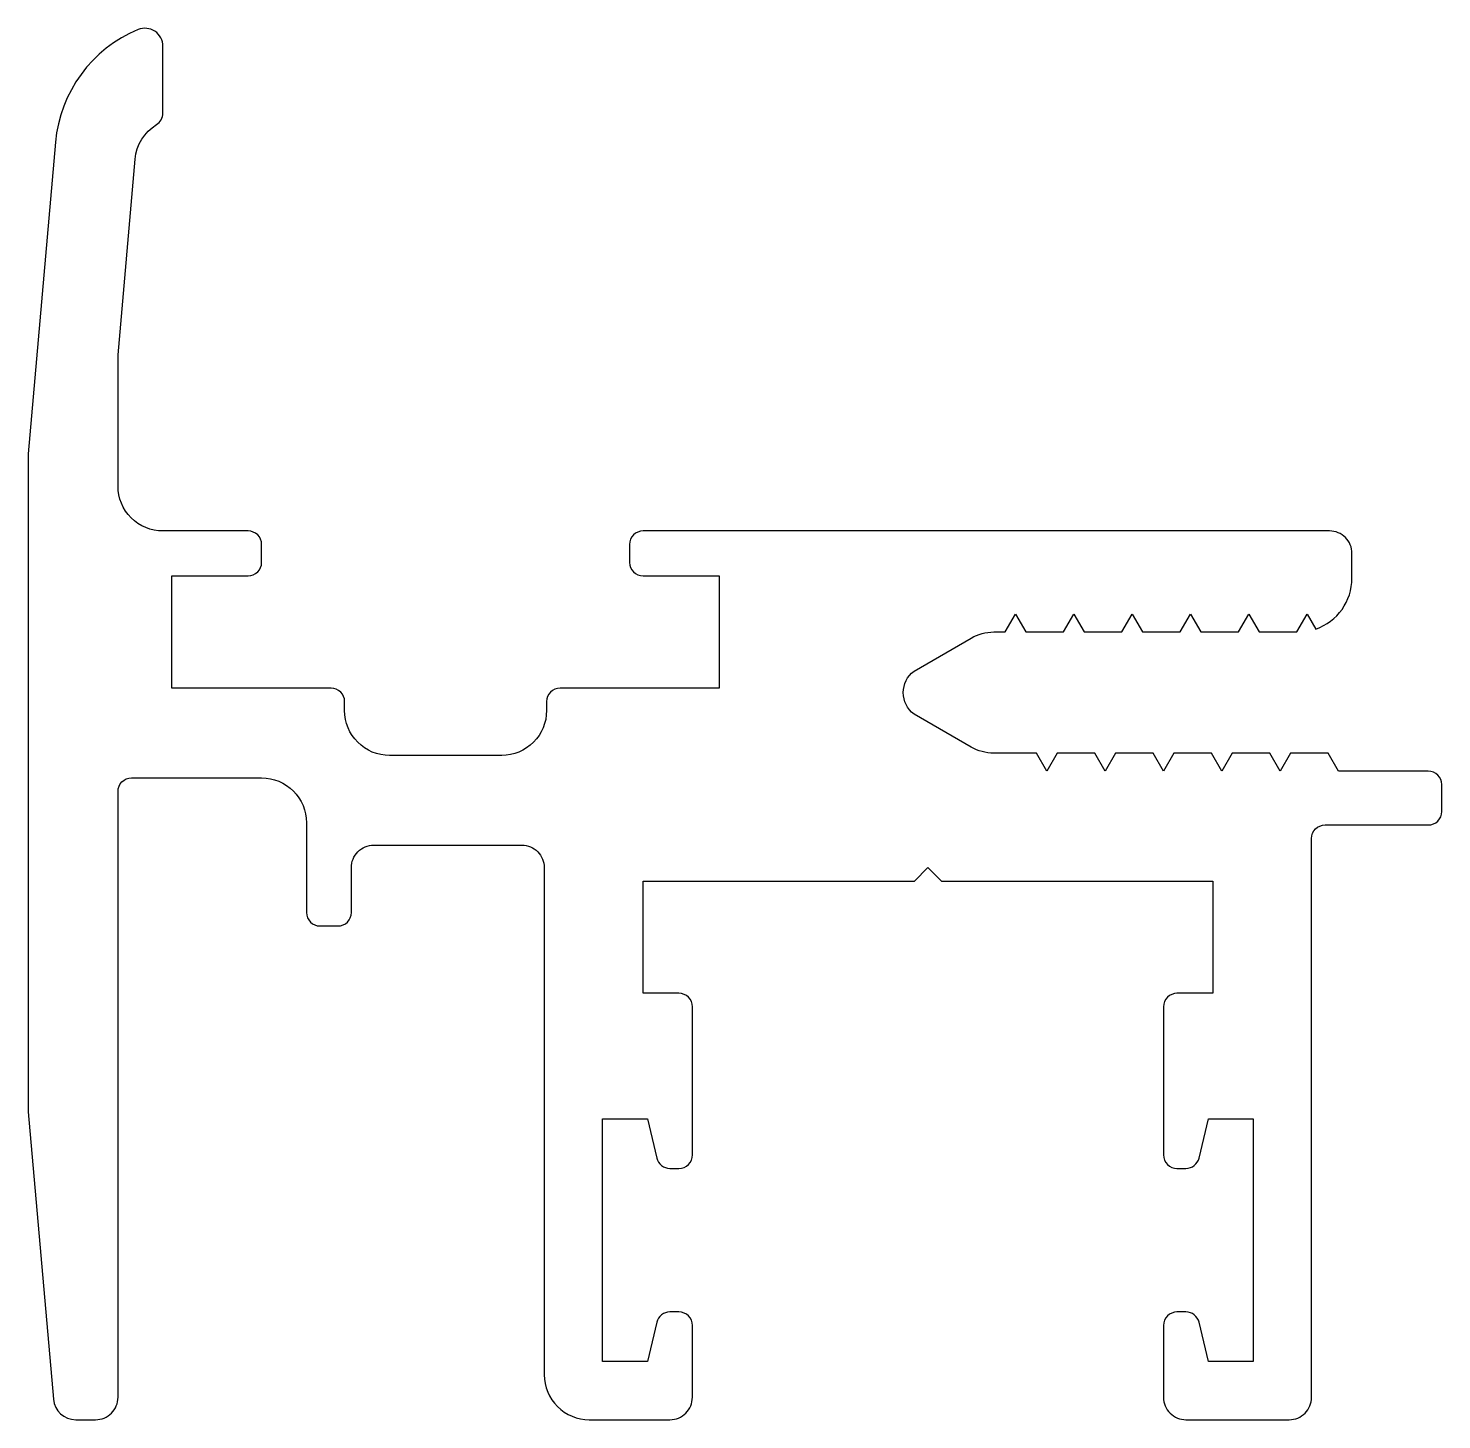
# Model space of a CAD drawing. Extents: x 245.6 to 277.1, y 240.7 to 271.7.
import ezdxf

# ---------------------------------------------------------------- set-up
doc = ezdxf.new("R2010")
doc.units = 0
doc.layers.add('ANA', color=220, linetype='CONTINUOUS')

msp = doc.modelspace()

# ---------------------------------------------------------------- linework, layer by layer
at = {"layer": 'ANA'}
msp.add_lwpolyline([(248.6, 269.84), (248.6, 271.331, 0.534645), (248.047, 271.701, 0.279563), (246.207, 269.191), (245.6, 262.248), (245.6, 247.589), (246.16, 241.187, 0.388879), (246.658, 240.731), (247.1, 240.731, 0.414214), (247.6, 241.231), (247.6, 254.731, -0.414214), (247.9, 255.031), (250.8, 255.031, -0.414214), (251.8, 254.031), (251.8, 252.031, 0.414214), (252.1, 251.731), (252.5, 251.731, 0.414214), (252.8, 252.031), (252.8, 253.031, -0.414214), (253.3, 253.531), (256.6, 253.531, -0.414214), (257.1, 253.031), (257.1, 241.731, 0.414214), (258.1, 240.731), (259.9, 240.731, 0.414214), (260.4, 241.231), (260.4, 242.831, 0.414214), (260.1, 243.131), (259.9, 243.131, 0.346949), (259.608, 242.901), (259.4, 242.031), (258.4, 242.031), (258.4, 247.431), (259.4, 247.431), (259.608, 246.561, 0.346949), (259.9, 246.331), (260.1, 246.331, 0.414214), (260.4, 246.631), (260.4, 249.931, 0.414214), (260.1, 250.231), (259.3, 250.231), (259.3, 252.731), (265.35, 252.731), (265.65, 253.031), (265.95, 252.731), (272, 252.731), (272, 250.231), (271.2, 250.231, 0.414214), (270.9, 249.931), (270.9, 246.631, 0.414214), (271.2, 246.331), (271.4, 246.331, 0.346949), (271.692, 246.561), (271.9, 247.431), (272.9, 247.431), (272.9, 242.031), (271.9, 242.031), (271.692, 242.901, 0.346949), (271.4, 243.131), (271.2, 243.131, 0.414214), (270.9, 242.831), (270.9, 241.231, 0.414214), (271.4, 240.731), (273.7, 240.731, 0.414214), (274.2, 241.231), (274.2, 253.681, -0.414214), (274.5, 253.981), (276.8, 253.981, 0.414214), (277.1, 254.281), (277.1, 254.881, 0.414214), (276.8, 255.181), (274.8, 255.181), (274.569, 255.581), (273.731, 255.581), (273.5, 255.181), (273.269, 255.581), (272.431, 255.581), (272.2, 255.181), (271.969, 255.581), (271.131, 255.581), (270.9, 255.181), (270.669, 255.581), (269.831, 255.581), (269.6, 255.181), (269.369, 255.581), (268.531, 255.581), (268.3, 255.181), (268.069, 255.581), (267.115, 255.581, -0.131652), (266.615, 255.715), (265.339, 256.452, -0.498823), (265.339, 257.41), (266.615, 258.147, -0.131652), (267.115, 258.281), (267.369, 258.281), (267.6, 258.681), (267.831, 258.281), (268.669, 258.281), (268.9, 258.681), (269.131, 258.281), (269.969, 258.281), (270.2, 258.681), (270.431, 258.281), (271.269, 258.281), (271.5, 258.681), (271.731, 258.281), (272.569, 258.281), (272.8, 258.681), (273.031, 258.281), (273.869, 258.281), (274.1, 258.681), (274.293, 258.347, 0.319594), (275.1, 259.481), (275.1, 260.031, 0.414214), (274.6, 260.531), (259.3, 260.531, 0.414214), (259, 260.231), (259, 259.831, 0.414214), (259.3, 259.531), (261, 259.531), (261, 257.031), (257.45, 257.031, 0.414214), (257.15, 256.731), (257.15, 256.531, -0.414214), (256.15, 255.531), (253.65, 255.531, -0.414214), (252.65, 256.531), (252.65, 256.731, 0.414214), (252.35, 257.031), (248.8, 257.031), (248.8, 259.531), (250.5, 259.531, 0.414214), (250.8, 259.831), (250.8, 260.231, 0.414214), (250.5, 260.531), (248.6, 260.531, -0.414214), (247.6, 261.531), (247.6, 264.456), (247.982, 268.818, -0.238103), (248.456, 269.584, 0.261281)], format="xyb", close=True, dxfattribs=at)

doc.saveas('drawing.dxf')
